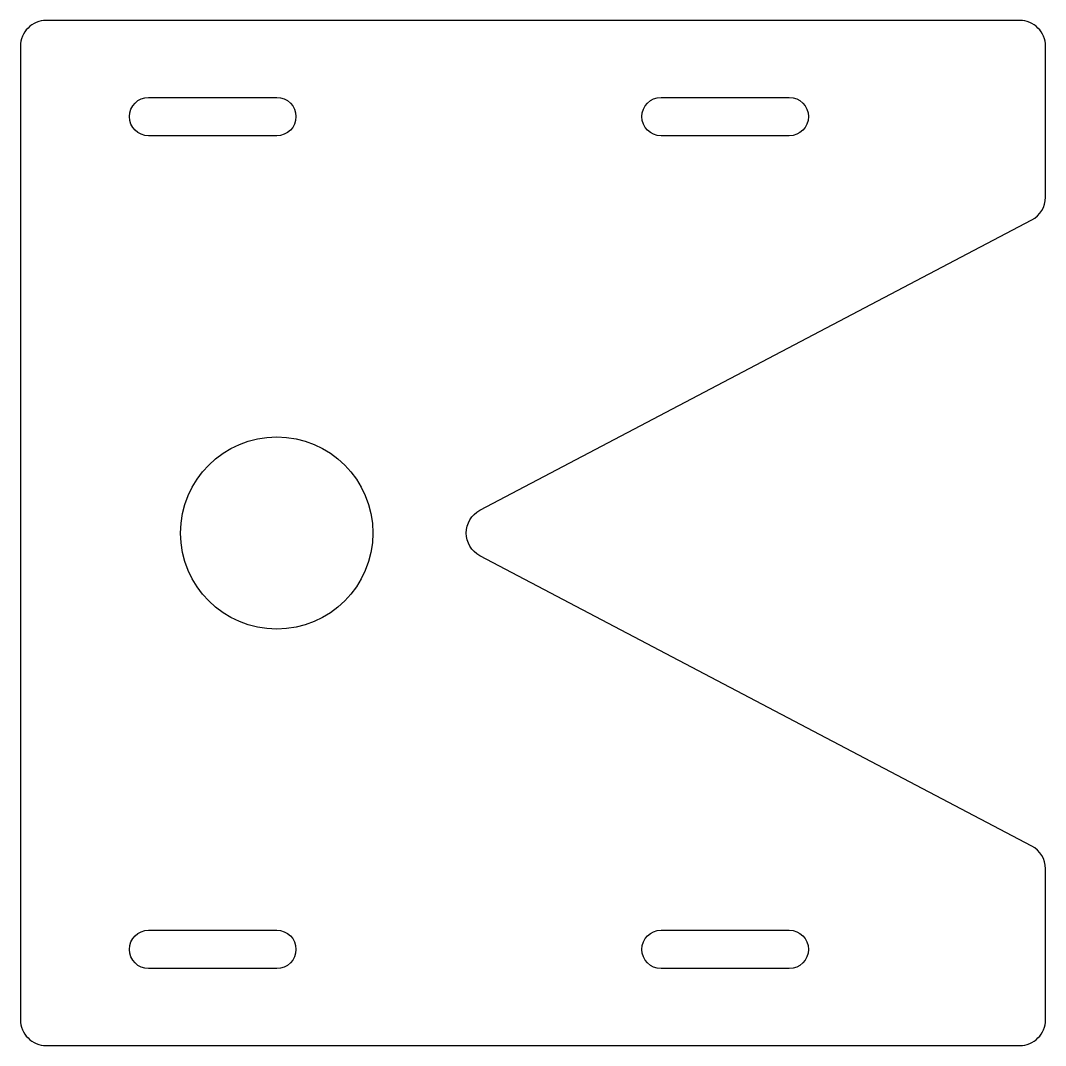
# Model space of a CAD drawing. Header units: millimetres. Extents: x 0 to 80, y -2 to 78.
import ezdxf

# ---------------------------------------------------------------- set-up
doc = ezdxf.new("R2010")
doc.units = ezdxf.units.MM

msp = doc.modelspace()

# ---------------------------------------------------------------- linework, layer by layer
for points in [[(78.931, 62.438, 0.278459), (80, 64.207), (80, 76, 0.414214), (78, 78), (2, 78, 0.414214), (0, 76), (0, 0, 0.414214), (2, -2), (78, -2, 0.414214), (80, 0), (80, 11.793, 0.278459), (78.931, 13.562), (35.863, 36.23, -0.603732), (35.863, 39.77)], [(20, 69), (10, 69, -1), (10, 72), (20, 72, -1)], [(60, 69), (50, 69, -1), (50, 72), (60, 72, -1)], [(20, 4), (10, 4, -1), (10, 7), (20, 7, -1)], [(60, 4), (50, 4, -1), (50, 7), (60, 7, -1)]]:
    msp.add_lwpolyline(points, format="xyb", close=True)
msp.add_circle((20, 38), 7.5)

doc.saveas('drawing.dxf')
